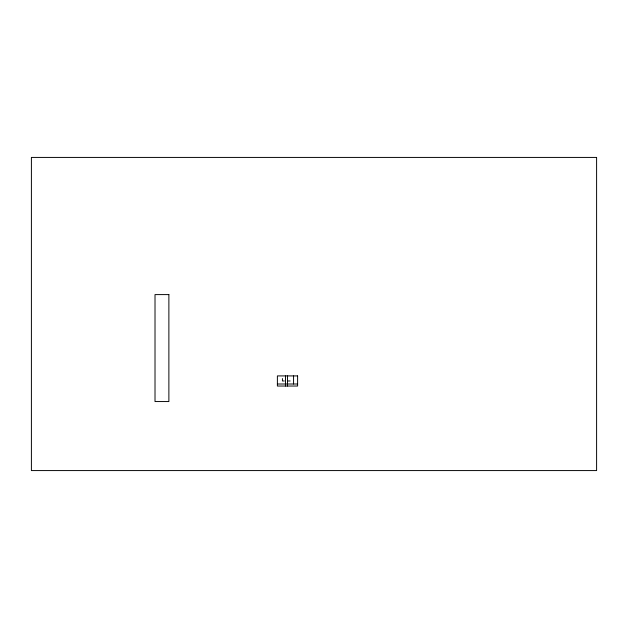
<?xml version="1.0" encoding="UTF-8"?>
<svg xmlns="http://www.w3.org/2000/svg" width="628" height="628" viewBox="0 0 628 628"><rect width="100%" height="100%" fill="white"/><g stroke="black" fill="none" stroke-linecap="round" stroke-linejoin="round"><path stroke-width="0.94" d="M284.311 380.976L282.443 380.976L282.443 378.566M287.498 380.976L290.136 380.976M277.388 384.006L297.609 384.006M293.566 375.913L293.566 384.006M287.498 375.913L287.498 386.032M285.473 375.913L285.473 386.032M596.6 157.424L31.4 157.424L31.4 470.576L596.6 470.576L596.6 157.424M168.877 294.595L155.014 294.595L155.014 401.551L168.877 401.551L168.877 294.595M297.609 375.913L277.388 375.913L277.388 386.032L297.609 386.032L297.609 375.913"/></g></svg>
